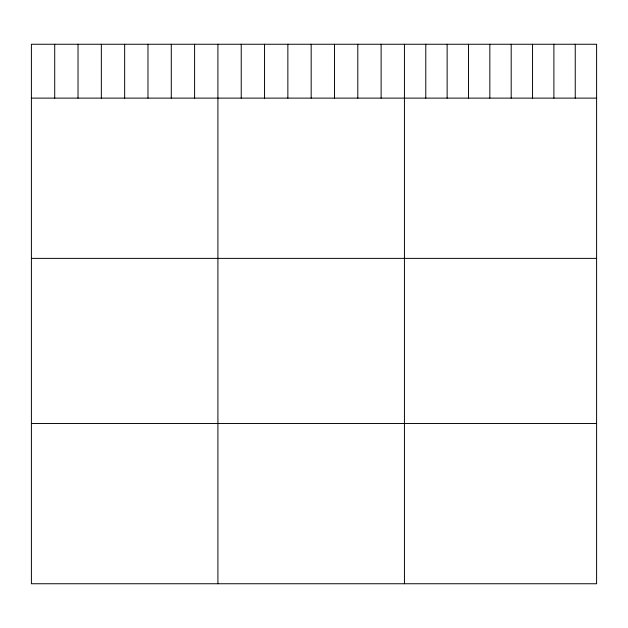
<?xml version="1.0" encoding="UTF-8"?>
<svg xmlns="http://www.w3.org/2000/svg" width="628" height="628" viewBox="0 0 628 628"><rect width="100%" height="100%" fill="white"/><g stroke="black" fill="none" stroke-linecap="round" stroke-linejoin="round"><path stroke-width="0.94" d="M596.6 98.117L596.6 583.75L31.4 583.75L31.4 44.25L596.6 44.25L596.6 98.117L31.4 98.117M31.4 258.375L596.6 258.375M31.4 423.492L596.6 423.492M575.248 44.25L575.248 98.117M553.896 44.25L553.896 98.117M532.544 44.25L532.544 98.117M511.192 44.25L511.192 98.117M489.84 44.25L489.84 98.117M468.488 44.25L468.488 98.117M447.136 44.25L447.136 98.117M425.784 44.25L425.784 98.117M404.432 44.25L404.432 583.75M381.118 44.25L381.118 98.117M357.803 44.25L357.803 98.117M334.489 44.25L334.489 98.117M311.174 44.25L311.174 98.117M287.86 44.25L287.86 98.117M264.545 44.25L264.545 98.117M241.231 44.25L241.231 98.117M217.916 44.25L217.916 583.75M194.602 44.25L194.602 98.117M171.287 44.25L171.287 98.117M147.972 44.25L147.972 98.117M124.658 44.25L124.658 98.117M101.344 44.25L101.344 98.117M78.029 44.25L78.029 98.117M54.715 44.25L54.715 98.117"/></g></svg>
